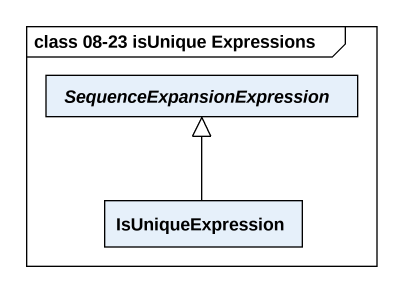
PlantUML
@startuml
mainframe class 08-23 isUnique Expressions
hide circle
hide empty members
abstract class SequenceExpansionExpression
class IsUniqueExpression
IsUniqueExpression -up-|> SequenceExpansionExpression
@enduml
